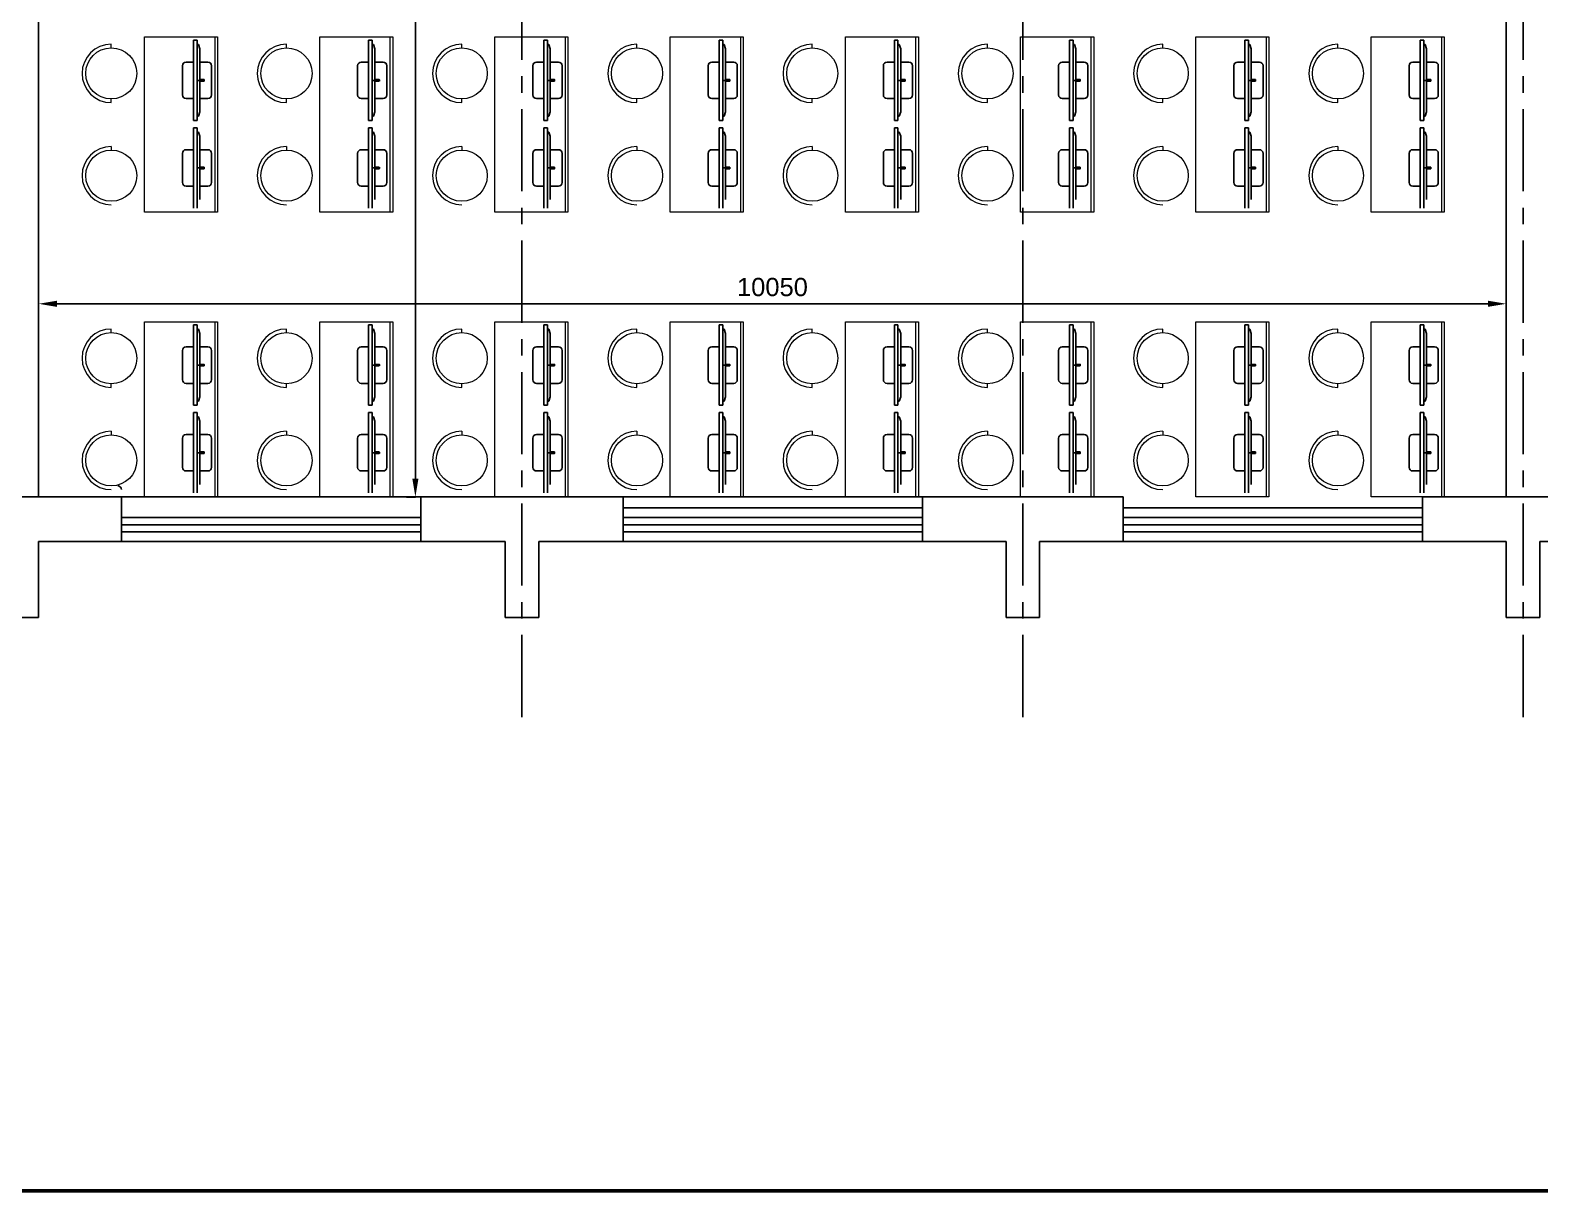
# Model space of a CAD drawing. Extents: x 348043 to 758301, y 133827 to 256568.
# Drawn here: x 432987 to 443325, y 159323 to 167271 of the extents above; entities that cross this region are included whole.
import ezdxf

# ---------------------------------------------------------------- set-up
doc = ezdxf.new("R2010")
doc.units = 0
doc.header["$LTSCALE"] = 900
doc.header["$MEASUREMENT"] = 0
doc.header["$PDMODE"] = 34
doc.linetypes.add('CENTER', pattern=[2, 1.25, -0.25, 0.25, -0.25])
doc.layers.get('DEFPOINTS').update_dxf_attribs({"color": 3, "linetype": 'CONTINUOUS'})
doc.layers.add('2', color=7, linetype='CONTINUOUS')
doc.layers.add('door', color=163, linetype='CONTINUOUS')
doc.styles.add('ROMANS', font='arial.ttf')
doc.dimstyles.new('MSADIM', dxfattribs={"dimscale": 50, "dimtxt": 2.5, "dimasz": 2.5, "dimexe": 1.2, "dimexo": 1, "dimgap": 1, "dimtad": 1, "dimdec": 0, "dimzin": 1, "dimdsep": 46, "dimtxsty": 'ROMANS', "dimcen": 0, "dimclrd": 3, "dimclrt": 6, "dimadec": 0, "dimazin": 0, "dimtfac": 1, "dimtdec": 0, "dimtofl": 0, "dimtmove": 0, "dimatfit": 3, "dimfxl": 1, "dimtvp": 0.1, "dimtolj": 1, "dimtzin": 1, "dimarcsym": 0})

# ---------------------------------------------------------------- blocks, each defined once
blk = doc.blocks.new('*D223')
at = {"layer": 'DEFPOINTS', "color": 0, "lineweight": 50, "ltscale": 1.25}
for p in [(433045, 165397), (443095, 165397), (443095, 165397)]:
    blk.add_point(p, dxfattribs=at)
at = {"layer": 'door', "color": 0, "lineweight": -2, "ltscale": 1.25}
for p, q in [((443095, 165397), (443095, 165457)), ((433045, 165397), (433045, 165337))]:
    blk.add_line(p, q, dxfattribs=at)
at = {"layer": 'door', "color": 3, "lineweight": -2, "ltscale": 1.25}
blk.add_line((433170, 165397), (442970, 165397), dxfattribs=at)
at = {"layer": 'door', "color": 3, "lineweight": 50, "ltscale": 1.25}
for points in [[(433170, 165418), (433170, 165376), (433045, 165397)], [(442970, 165418), (442970, 165376), (443095, 165397)]]:
    blk.add_solid(points, dxfattribs=at)
at = {"layer": 'door', "color": 6, "lineweight": 50, "ltscale": 1.25, "insert": (438070, 165511), "char_height": 125, "attachment_point": 5, "style": 'ROMANS'}
blk.add_mtext('\\A1;10050', dxfattribs=at)
blk = doc.blocks.new('*D224')
at = {"layer": 'DEFPOINTS', "color": 0, "lineweight": 50, "ltscale": 1.25}
for p in [(435625, 171599), (435662, 171599), (435662, 164074)]:
    blk.add_point(p, dxfattribs=at)
at = {"layer": 'door', "color": 0, "lineweight": -2, "ltscale": 1.25}
for p, q in [((435625, 171599), (435565, 171599)), ((435625, 164074), (435565, 164074))]:
    blk.add_line(p, q, dxfattribs=at)
at = {"layer": 'door', "color": 3, "lineweight": -2, "ltscale": 1.25}
blk.add_line((435625, 164199), (435625, 171474), dxfattribs=at)
at = {"layer": 'door', "color": 3, "lineweight": 50, "ltscale": 1.25}
for points in [[(435604, 171474), (435646, 171474), (435625, 171599)], [(435604, 164199), (435646, 164199), (435625, 164074)]]:
    blk.add_solid(points, dxfattribs=at)
at = {"layer": 'door', "color": 6, "lineweight": 50, "ltscale": 1.25, "insert": (435511, 167837), "char_height": 125, "attachment_point": 5, "rotation": 90, "style": 'ROMANS'}
blk.add_mtext('\\A1;7525', dxfattribs=at)

msp = doc.modelspace()

# ---------------------------------------------------------------- linework, layer by layer
at = {"layer": '2', "color": 30, "linetype": 'Continuous'}
for p, q in [((434104.9, 166652.1), (434104.9, 167202.1)), ((434104.9, 167202.1), (434129.6, 167202.1)), ((434129.6, 166652.1), (434129.6, 167202.1)), ((434138.9, 167173), (434129.6, 167173)), ((434138.9, 167173), (434148.2, 167143.8)), ((435304.9, 166652.1), (435304.9, 167202.1)), ((435304.9, 167202.1), (435329.6, 167202.1)), ((435329.6, 166652.1), (435329.6, 167202.1)), ((435338.9, 167173), (435329.6, 167173)), ((435338.9, 167173), (435348.2, 167143.8)), ((436504.9, 166652.1), (436504.9, 167202.1)), ((436504.9, 167202.1), (436529.6, 167202.1)), ((436529.6, 166652.1), (436529.6, 167202.1)), ((436538.9, 167173), (436529.6, 167173)), ((436538.9, 167173), (436548.2, 167143.8)), ((437704.9, 166652.1), (437704.9, 167202.1)), ((437704.9, 167202.1), (437729.6, 167202.1)), ((437729.6, 166652.1), (437729.6, 167202.1)), ((437738.9, 167173), (437729.6, 167173)), ((437738.9, 167173), (437748.2, 167143.8)), ((438904.9, 166652.1), (438904.9, 167202.1)), ((438904.9, 167202.1), (438929.6, 167202.1)), ((438929.6, 166652.1), (438929.6, 167202.1)), ((438938.9, 167173), (438929.6, 167173)), ((438938.9, 167173), (438948.2, 167143.8)), ((440104.9, 166652.1), (440104.9, 167202.1)), ((440104.9, 167202.1), (440129.6, 167202.1)), ((440129.6, 166652.1), (440129.6, 167202.1)), ((440138.9, 167173), (440129.6, 167173)), ((440138.9, 167173), (440148.2, 167143.8)), ((441304.9, 166652.1), (441304.9, 167202.1)), ((441304.9, 167202.1), (441329.6, 167202.1)), ((441329.6, 166652.1), (441329.6, 167202.1)), ((441338.9, 167173), (441329.6, 167173)), ((441338.9, 167173), (441348.2, 167143.8)), ((442504.9, 166652.1), (442504.9, 167202.1)), ((442504.9, 167202.1), (442529.6, 167202.1)), ((442529.6, 166652.1), (442529.6, 167202.1)), ((442538.9, 167173), (442529.6, 167173)), ((442538.9, 167173), (442548.2, 167143.8)), ((434148.2, 166710.4), (434148.2, 167143.8)), ((435348.2, 166710.4), (435348.2, 167143.8)), ((436548.2, 166710.4), (436548.2, 167143.8)), ((437748.2, 166710.4), (437748.2, 167143.8)), ((438948.2, 166710.4), (438948.2, 167143.8)), ((440148.2, 166710.4), (440148.2, 167143.8)), ((441348.2, 166710.4), (441348.2, 167143.8)), ((442548.2, 166710.4), (442548.2, 167143.8)), ((434029.6, 166827.1), (434029.6, 167027.1)), ((434104.9, 167052.1), (434054.6, 167052.1)), ((434204.6, 167052.1), (434148.2, 167052.1)), ((434229.6, 166827.1), (434229.6, 167027.1)), ((435229.6, 166827.1), (435229.6, 167027.1)), ((435304.9, 167052.1), (435254.6, 167052.1)), ((435404.6, 167052.1), (435348.2, 167052.1)), ((435429.6, 166827.1), (435429.6, 167027.1)), ((436429.6, 166827.1), (436429.6, 167027.1)), ((436504.9, 167052.1), (436454.6, 167052.1)), ((436604.6, 167052.1), (436548.2, 167052.1)), ((436629.6, 166827.1), (436629.6, 167027.1)), ((437629.6, 166827.1), (437629.6, 167027.1)), ((437704.9, 167052.1), (437654.6, 167052.1)), ((437804.6, 167052.1), (437748.2, 167052.1)), ((437829.6, 166827.1), (437829.6, 167027.1)), ((438829.6, 166827.1), (438829.6, 167027.1)), ((438904.9, 167052.1), (438854.6, 167052.1)), ((439004.6, 167052.1), (438948.2, 167052.1)), ((439029.6, 166827.1), (439029.6, 167027.1)), ((440029.6, 166827.1), (440029.6, 167027.1)), ((440104.9, 167052.1), (440054.6, 167052.1)), ((440204.6, 167052.1), (440148.2, 167052.1)), ((440229.6, 166827.1), (440229.6, 167027.1)), ((441229.6, 166827.1), (441229.6, 167027.1)), ((441304.9, 167052.1), (441254.6, 167052.1)), ((441404.6, 167052.1), (441348.2, 167052.1)), ((441429.6, 166827.1), (441429.6, 167027.1)), ((442429.6, 166827.1), (442429.6, 167027.1)), ((442504.9, 167052.1), (442454.6, 167052.1)), ((442604.6, 167052.1), (442548.2, 167052.1)), ((442629.6, 166827.1), (442629.6, 167027.1)), ((434129.6, 166927.1), (434182.8, 166927.1)), ((434129.6, 166802.1), (434129.6, 166927.1)), ((435329.6, 166927.1), (435382.8, 166927.1)), ((435329.6, 166802.1), (435329.6, 166927.1)), ((436529.6, 166927.1), (436582.8, 166927.1)), ((436529.6, 166802.1), (436529.6, 166927.1)), ((437729.6, 166927.1), (437782.8, 166927.1)), ((437729.6, 166802.1), (437729.6, 166927.1)), ((438929.6, 166927.1), (438982.8, 166927.1)), ((438929.6, 166802.1), (438929.6, 166927.1)), ((440129.6, 166927.1), (440182.8, 166927.1)), ((440129.6, 166802.1), (440129.6, 166927.1)), ((441329.6, 166927.1), (441382.8, 166927.1)), ((441329.6, 166802.1), (441329.6, 166927.1)), ((442529.6, 166927.1), (442582.8, 166927.1)), ((442529.6, 166802.1), (442529.6, 166927.1)), ((434104.9, 166802.1), (434054.6, 166802.1)), ((434204.6, 166802.1), (434148.2, 166802.1)), ((435304.9, 166802.1), (435254.6, 166802.1)), ((435404.6, 166802.1), (435348.2, 166802.1)), ((436504.9, 166802.1), (436454.6, 166802.1)), ((436604.6, 166802.1), (436548.2, 166802.1)), ((437704.9, 166802.1), (437654.6, 166802.1)), ((437804.6, 166802.1), (437748.2, 166802.1)), ((438904.9, 166802.1), (438854.6, 166802.1)), ((439004.6, 166802.1), (438948.2, 166802.1)), ((440104.9, 166802.1), (440054.6, 166802.1)), ((440204.6, 166802.1), (440148.2, 166802.1)), ((441304.9, 166802.1), (441254.6, 166802.1)), ((441404.6, 166802.1), (441348.2, 166802.1)), ((442504.9, 166802.1), (442454.6, 166802.1)), ((442604.6, 166802.1), (442548.2, 166802.1)), ((434104.9, 166652.1), (434129.6, 166652.1)), ((434138.9, 166681.3), (434129.6, 166681.3)), ((434138.9, 166681.3), (434148.2, 166710.4)), ((435304.9, 166652.1), (435329.6, 166652.1)), ((435338.9, 166681.3), (435329.6, 166681.3)), ((435338.9, 166681.3), (435348.2, 166710.4)), ((436504.9, 166652.1), (436529.6, 166652.1)), ((436538.9, 166681.3), (436529.6, 166681.3)), ((436538.9, 166681.3), (436548.2, 166710.4)), ((437704.9, 166652.1), (437729.6, 166652.1)), ((437738.9, 166681.3), (437729.6, 166681.3)), ((437738.9, 166681.3), (437748.2, 166710.4)), ((438904.9, 166652.1), (438929.6, 166652.1)), ((438938.9, 166681.3), (438929.6, 166681.3)), ((438938.9, 166681.3), (438948.2, 166710.4)), ((440104.9, 166652.1), (440129.6, 166652.1)), ((440138.9, 166681.3), (440129.6, 166681.3)), ((440138.9, 166681.3), (440148.2, 166710.4)), ((441304.9, 166652.1), (441329.6, 166652.1)), ((441338.9, 166681.3), (441329.6, 166681.3)), ((441338.9, 166681.3), (441348.2, 166710.4)), ((442504.9, 166652.1), (442529.6, 166652.1)), ((442538.9, 166681.3), (442529.6, 166681.3)), ((442538.9, 166681.3), (442548.2, 166710.4)), ((434104.9, 166602.1), (434104.9, 166052.1)), ((434104.9, 166602.1), (434129.6, 166602.1)), ((434129.6, 166602.1), (434129.6, 166052.1)), ((434138.9, 166573), (434129.6, 166573)), ((434138.9, 166573), (434148.2, 166543.8)), ((434148.2, 166543.8), (434148.2, 166110.4)), ((435304.9, 166602.1), (435304.9, 166052.1)), ((435304.9, 166602.1), (435329.6, 166602.1)), ((435329.6, 166602.1), (435329.6, 166052.1)), ((435338.9, 166573), (435329.6, 166573)), ((435338.9, 166573), (435348.2, 166543.8)), ((435348.2, 166543.8), (435348.2, 166110.4)), ((436504.9, 166602.1), (436504.9, 166052.1)), ((436504.9, 166602.1), (436529.6, 166602.1)), ((436529.6, 166602.1), (436529.6, 166052.1)), ((436538.9, 166573), (436529.6, 166573)), ((436538.9, 166573), (436548.2, 166543.8)), ((436548.2, 166543.8), (436548.2, 166110.4)), ((437704.9, 166602.1), (437704.9, 166052.1)), ((437704.9, 166602.1), (437729.6, 166602.1)), ((437729.6, 166602.1), (437729.6, 166052.1)), ((437738.9, 166573), (437729.6, 166573)), ((437738.9, 166573), (437748.2, 166543.8)), ((437748.2, 166543.8), (437748.2, 166110.4)), ((438904.9, 166602.1), (438904.9, 166052.1)), ((438904.9, 166602.1), (438929.6, 166602.1)), ((438929.6, 166602.1), (438929.6, 166052.1)), ((438938.9, 166573), (438929.6, 166573)), ((438938.9, 166573), (438948.2, 166543.8)), ((438948.2, 166543.8), (438948.2, 166110.4)), ((440104.9, 166602.1), (440104.9, 166052.1)), ((440104.9, 166602.1), (440129.6, 166602.1)), ((440129.6, 166602.1), (440129.6, 166052.1)), ((440138.9, 166573), (440129.6, 166573)), ((440138.9, 166573), (440148.2, 166543.8)), ((440148.2, 166543.8), (440148.2, 166110.4)), ((441304.9, 166602.1), (441304.9, 166052.1)), ((441304.9, 166602.1), (441329.6, 166602.1)), ((441329.6, 166602.1), (441329.6, 166052.1)), ((441338.9, 166573), (441329.6, 166573)), ((441338.9, 166573), (441348.2, 166543.8)), ((441348.2, 166543.8), (441348.2, 166110.4)), ((442504.9, 166602.1), (442504.9, 166052.1)), ((442504.9, 166602.1), (442529.6, 166602.1)), ((442529.6, 166602.1), (442529.6, 166052.1)), ((442538.9, 166573), (442529.6, 166573)), ((442538.9, 166573), (442548.2, 166543.8)), ((442548.2, 166543.8), (442548.2, 166110.4)), ((434104.9, 166452.1), (434054.6, 166452.1)), ((434129.6, 166452.1), (434129.6, 166327.1)), ((434204.6, 166452.1), (434148.2, 166452.1)), ((435304.9, 166452.1), (435254.6, 166452.1)), ((435329.6, 166452.1), (435329.6, 166327.1)), ((435404.6, 166452.1), (435348.2, 166452.1)), ((436504.9, 166452.1), (436454.6, 166452.1)), ((436529.6, 166452.1), (436529.6, 166327.1)), ((436604.6, 166452.1), (436548.2, 166452.1)), ((437704.9, 166452.1), (437654.6, 166452.1)), ((437729.6, 166452.1), (437729.6, 166327.1)), ((437804.6, 166452.1), (437748.2, 166452.1)), ((438904.9, 166452.1), (438854.6, 166452.1)), ((438929.6, 166452.1), (438929.6, 166327.1)), ((439004.6, 166452.1), (438948.2, 166452.1)), ((440104.9, 166452.1), (440054.6, 166452.1)), ((440129.6, 166452.1), (440129.6, 166327.1)), ((440204.6, 166452.1), (440148.2, 166452.1)), ((441304.9, 166452.1), (441254.6, 166452.1)), ((441329.6, 166452.1), (441329.6, 166327.1)), ((441404.6, 166452.1), (441348.2, 166452.1)), ((442504.9, 166452.1), (442454.6, 166452.1)), ((442529.6, 166452.1), (442529.6, 166327.1)), ((442604.6, 166452.1), (442548.2, 166452.1)), ((434029.6, 166427.1), (434029.6, 166227.1)), ((434229.6, 166427.1), (434229.6, 166227.1)), ((435229.6, 166427.1), (435229.6, 166227.1)), ((435429.6, 166427.1), (435429.6, 166227.1)), ((436429.6, 166427.1), (436429.6, 166227.1)), ((436629.6, 166427.1), (436629.6, 166227.1)), ((437629.6, 166427.1), (437629.6, 166227.1)), ((437829.6, 166427.1), (437829.6, 166227.1)), ((438829.6, 166427.1), (438829.6, 166227.1)), ((439029.6, 166427.1), (439029.6, 166227.1)), ((440029.6, 166427.1), (440029.6, 166227.1)), ((440229.6, 166427.1), (440229.6, 166227.1)), ((441229.6, 166427.1), (441229.6, 166227.1)), ((441429.6, 166427.1), (441429.6, 166227.1)), ((442429.6, 166427.1), (442429.6, 166227.1)), ((442629.6, 166427.1), (442629.6, 166227.1)), ((434129.6, 166327.1), (434182.8, 166327.1)), ((435329.6, 166327.1), (435382.8, 166327.1)), ((436529.6, 166327.1), (436582.8, 166327.1)), ((437729.6, 166327.1), (437782.8, 166327.1)), ((438929.6, 166327.1), (438982.8, 166327.1)), ((440129.6, 166327.1), (440182.8, 166327.1)), ((441329.6, 166327.1), (441382.8, 166327.1)), ((442529.6, 166327.1), (442582.8, 166327.1)), ((434104.9, 166202.1), (434054.6, 166202.1)), ((434204.6, 166202.1), (434148.2, 166202.1)), ((435304.9, 166202.1), (435254.6, 166202.1)), ((435404.6, 166202.1), (435348.2, 166202.1)), ((436504.9, 166202.1), (436454.6, 166202.1)), ((436604.6, 166202.1), (436548.2, 166202.1)), ((437704.9, 166202.1), (437654.6, 166202.1)), ((437804.6, 166202.1), (437748.2, 166202.1)), ((438904.9, 166202.1), (438854.6, 166202.1)), ((439004.6, 166202.1), (438948.2, 166202.1)), ((440104.9, 166202.1), (440054.6, 166202.1)), ((440204.6, 166202.1), (440148.2, 166202.1)), ((441304.9, 166202.1), (441254.6, 166202.1)), ((441404.6, 166202.1), (441348.2, 166202.1)), ((442504.9, 166202.1), (442454.6, 166202.1)), ((442604.6, 166202.1), (442548.2, 166202.1)), ((434104.9, 164702.1), (434104.9, 165252.1)), ((434104.9, 165252.1), (434129.6, 165252.1)), ((434129.6, 164702.1), (434129.6, 165252.1)), ((434138.9, 165223), (434129.6, 165223)), ((434138.9, 165223), (434148.2, 165193.8)), ((434148.2, 164760.4), (434148.2, 165193.8)), ((435304.9, 164702.1), (435304.9, 165252.1)), ((435304.9, 165252.1), (435329.6, 165252.1)), ((435329.6, 164702.1), (435329.6, 165252.1)), ((435338.9, 165223), (435329.6, 165223)), ((435338.9, 165223), (435348.2, 165193.8)), ((435348.2, 164760.4), (435348.2, 165193.8)), ((436504.9, 164702.1), (436504.9, 165252.1)), ((436504.9, 165252.1), (436529.6, 165252.1)), ((436529.6, 164702.1), (436529.6, 165252.1)), ((436538.9, 165223), (436529.6, 165223)), ((436538.9, 165223), (436548.2, 165193.8)), ((436548.2, 164760.4), (436548.2, 165193.8)), ((437704.9, 164702.1), (437704.9, 165252.1)), ((437704.9, 165252.1), (437729.6, 165252.1)), ((437729.6, 164702.1), (437729.6, 165252.1)), ((437738.9, 165223), (437729.6, 165223)), ((437738.9, 165223), (437748.2, 165193.8)), ((437748.2, 164760.4), (437748.2, 165193.8)), ((438904.9, 164702.1), (438904.9, 165252.1)), ((438904.9, 165252.1), (438929.6, 165252.1)), ((438929.6, 164702.1), (438929.6, 165252.1)), ((438938.9, 165223), (438929.6, 165223)), ((438938.9, 165223), (438948.2, 165193.8)), ((438948.2, 164760.4), (438948.2, 165193.8)), ((440104.9, 164702.1), (440104.9, 165252.1)), ((440104.9, 165252.1), (440129.6, 165252.1)), ((440129.6, 164702.1), (440129.6, 165252.1)), ((440138.9, 165223), (440129.6, 165223)), ((440138.9, 165223), (440148.2, 165193.8)), ((440148.2, 164760.4), (440148.2, 165193.8)), ((441304.9, 164702.1), (441304.9, 165252.1)), ((441304.9, 165252.1), (441329.6, 165252.1)), ((441329.6, 164702.1), (441329.6, 165252.1)), ((441338.9, 165223), (441329.6, 165223)), ((441338.9, 165223), (441348.2, 165193.8)), ((441348.2, 164760.4), (441348.2, 165193.8)), ((442504.9, 164702.1), (442504.9, 165252.1)), ((442504.9, 165252.1), (442529.6, 165252.1)), ((442529.6, 164702.1), (442529.6, 165252.1)), ((442538.9, 165223), (442529.6, 165223)), ((442538.9, 165223), (442548.2, 165193.8)), ((442548.2, 164760.4), (442548.2, 165193.8)), ((434104.9, 165102.1), (434054.6, 165102.1)), ((434204.6, 165102.1), (434148.2, 165102.1)), ((435304.9, 165102.1), (435254.6, 165102.1)), ((435404.6, 165102.1), (435348.2, 165102.1)), ((436504.9, 165102.1), (436454.6, 165102.1)), ((436604.6, 165102.1), (436548.2, 165102.1)), ((437704.9, 165102.1), (437654.6, 165102.1)), ((437804.6, 165102.1), (437748.2, 165102.1)), ((438904.9, 165102.1), (438854.6, 165102.1)), ((439004.6, 165102.1), (438948.2, 165102.1)), ((440104.9, 165102.1), (440054.6, 165102.1)), ((440204.6, 165102.1), (440148.2, 165102.1)), ((441304.9, 165102.1), (441254.6, 165102.1)), ((441404.6, 165102.1), (441348.2, 165102.1)), ((442504.9, 165102.1), (442454.6, 165102.1)), ((442604.6, 165102.1), (442548.2, 165102.1)), ((434029.6, 164877.1), (434029.6, 165077.1)), ((434229.6, 164877.1), (434229.6, 165077.1)), ((435229.6, 164877.1), (435229.6, 165077.1)), ((435429.6, 164877.1), (435429.6, 165077.1)), ((436429.6, 164877.1), (436429.6, 165077.1)), ((436629.6, 164877.1), (436629.6, 165077.1)), ((437629.6, 164877.1), (437629.6, 165077.1)), ((437829.6, 164877.1), (437829.6, 165077.1)), ((438829.6, 164877.1), (438829.6, 165077.1)), ((439029.6, 164877.1), (439029.6, 165077.1)), ((440029.6, 164877.1), (440029.6, 165077.1)), ((440229.6, 164877.1), (440229.6, 165077.1)), ((441229.6, 164877.1), (441229.6, 165077.1)), ((441429.6, 164877.1), (441429.6, 165077.1)), ((442429.6, 164877.1), (442429.6, 165077.1)), ((442629.6, 164877.1), (442629.6, 165077.1)), ((434129.6, 164977.1), (434182.8, 164977.1)), ((434129.6, 164852.1), (434129.6, 164977.1)), ((435329.6, 164977.1), (435382.8, 164977.1)), ((435329.6, 164852.1), (435329.6, 164977.1)), ((436529.6, 164977.1), (436582.8, 164977.1)), ((436529.6, 164852.1), (436529.6, 164977.1)), ((437729.6, 164977.1), (437782.8, 164977.1)), ((437729.6, 164852.1), (437729.6, 164977.1)), ((438929.6, 164977.1), (438982.8, 164977.1)), ((438929.6, 164852.1), (438929.6, 164977.1)), ((440129.6, 164977.1), (440182.8, 164977.1)), ((440129.6, 164852.1), (440129.6, 164977.1)), ((441329.6, 164977.1), (441382.8, 164977.1)), ((441329.6, 164852.1), (441329.6, 164977.1)), ((442529.6, 164977.1), (442582.8, 164977.1)), ((442529.6, 164852.1), (442529.6, 164977.1)), ((434104.9, 164852.1), (434054.6, 164852.1)), ((434204.6, 164852.1), (434148.2, 164852.1)), ((435304.9, 164852.1), (435254.6, 164852.1)), ((435404.6, 164852.1), (435348.2, 164852.1)), ((436504.9, 164852.1), (436454.6, 164852.1)), ((436604.6, 164852.1), (436548.2, 164852.1)), ((437704.9, 164852.1), (437654.6, 164852.1)), ((437804.6, 164852.1), (437748.2, 164852.1)), ((438904.9, 164852.1), (438854.6, 164852.1)), ((439004.6, 164852.1), (438948.2, 164852.1)), ((440104.9, 164852.1), (440054.6, 164852.1)), ((440204.6, 164852.1), (440148.2, 164852.1)), ((441304.9, 164852.1), (441254.6, 164852.1)), ((441404.6, 164852.1), (441348.2, 164852.1)), ((442504.9, 164852.1), (442454.6, 164852.1)), ((442604.6, 164852.1), (442548.2, 164852.1)), ((434104.9, 164702.1), (434129.6, 164702.1)), ((434138.9, 164731.3), (434129.6, 164731.3)), ((434138.9, 164731.3), (434148.2, 164760.4)), ((435304.9, 164702.1), (435329.6, 164702.1)), ((435338.9, 164731.3), (435329.6, 164731.3)), ((435338.9, 164731.3), (435348.2, 164760.4)), ((436504.9, 164702.1), (436529.6, 164702.1)), ((436538.9, 164731.3), (436529.6, 164731.3)), ((436538.9, 164731.3), (436548.2, 164760.4)), ((437704.9, 164702.1), (437729.6, 164702.1)), ((437738.9, 164731.3), (437729.6, 164731.3)), ((437738.9, 164731.3), (437748.2, 164760.4)), ((438904.9, 164702.1), (438929.6, 164702.1)), ((438938.9, 164731.3), (438929.6, 164731.3)), ((438938.9, 164731.3), (438948.2, 164760.4)), ((440104.9, 164702.1), (440129.6, 164702.1)), ((440138.9, 164731.3), (440129.6, 164731.3)), ((440138.9, 164731.3), (440148.2, 164760.4)), ((441304.9, 164702.1), (441329.6, 164702.1)), ((441338.9, 164731.3), (441329.6, 164731.3)), ((441338.9, 164731.3), (441348.2, 164760.4)), ((442504.9, 164702.1), (442529.6, 164702.1)), ((442538.9, 164731.3), (442529.6, 164731.3)), ((442538.9, 164731.3), (442548.2, 164760.4)), ((434104.9, 164652.1), (434104.9, 164102.1)), ((434104.9, 164652.1), (434129.6, 164652.1)), ((434129.6, 164652.1), (434129.6, 164102.1)), ((434138.9, 164623), (434129.6, 164623)), ((434138.9, 164623), (434148.2, 164593.8)), ((434148.2, 164593.8), (434148.2, 164160.4)), ((435304.9, 164652.1), (435304.9, 164102.1)), ((435304.9, 164652.1), (435329.6, 164652.1)), ((435329.6, 164652.1), (435329.6, 164102.1)), ((435338.9, 164623), (435329.6, 164623)), ((435338.9, 164623), (435348.2, 164593.8)), ((435348.2, 164593.8), (435348.2, 164160.4)), ((436504.9, 164652.1), (436504.9, 164102.1)), ((436504.9, 164652.1), (436529.6, 164652.1)), ((436529.6, 164652.1), (436529.6, 164102.1)), ((436538.9, 164623), (436529.6, 164623)), ((436538.9, 164623), (436548.2, 164593.8)), ((436548.2, 164593.8), (436548.2, 164160.4)), ((437704.9, 164652.1), (437704.9, 164102.1)), ((437704.9, 164652.1), (437729.6, 164652.1)), ((437729.6, 164652.1), (437729.6, 164102.1)), ((437738.9, 164623), (437729.6, 164623)), ((437738.9, 164623), (437748.2, 164593.8)), ((437748.2, 164593.8), (437748.2, 164160.4)), ((438904.9, 164652.1), (438904.9, 164102.1)), ((438904.9, 164652.1), (438929.6, 164652.1)), ((438929.6, 164652.1), (438929.6, 164102.1)), ((438938.9, 164623), (438929.6, 164623)), ((438938.9, 164623), (438948.2, 164593.8)), ((438948.2, 164593.8), (438948.2, 164160.4)), ((440104.9, 164652.1), (440104.9, 164102.1)), ((440104.9, 164652.1), (440129.6, 164652.1)), ((440129.6, 164652.1), (440129.6, 164102.1)), ((440138.9, 164623), (440129.6, 164623)), ((440138.9, 164623), (440148.2, 164593.8)), ((440148.2, 164593.8), (440148.2, 164160.4)), ((441304.9, 164652.1), (441304.9, 164102.1)), ((441304.9, 164652.1), (441329.6, 164652.1)), ((441329.6, 164652.1), (441329.6, 164102.1)), ((441338.9, 164623), (441329.6, 164623)), ((441338.9, 164623), (441348.2, 164593.8)), ((441348.2, 164593.8), (441348.2, 164160.4)), ((442504.9, 164652.1), (442504.9, 164102.1)), ((442504.9, 164652.1), (442529.6, 164652.1)), ((442529.6, 164652.1), (442529.6, 164102.1)), ((442538.9, 164623), (442529.6, 164623)), ((442538.9, 164623), (442548.2, 164593.8)), ((442548.2, 164593.8), (442548.2, 164160.4)), ((434029.6, 164477.1), (434029.6, 164277.1)), ((434104.9, 164502.1), (434054.6, 164502.1)), ((434129.6, 164502.1), (434129.6, 164377.1)), ((434204.6, 164502.1), (434148.2, 164502.1)), ((434229.6, 164477.1), (434229.6, 164277.1)), ((435229.6, 164477.1), (435229.6, 164277.1)), ((435304.9, 164502.1), (435254.6, 164502.1)), ((435329.6, 164502.1), (435329.6, 164377.1)), ((435404.6, 164502.1), (435348.2, 164502.1)), ((435429.6, 164477.1), (435429.6, 164277.1)), ((436429.6, 164477.1), (436429.6, 164277.1)), ((436504.9, 164502.1), (436454.6, 164502.1)), ((436529.6, 164502.1), (436529.6, 164377.1)), ((436604.6, 164502.1), (436548.2, 164502.1)), ((436629.6, 164477.1), (436629.6, 164277.1)), ((437629.6, 164477.1), (437629.6, 164277.1)), ((437704.9, 164502.1), (437654.6, 164502.1)), ((437729.6, 164502.1), (437729.6, 164377.1)), ((437804.6, 164502.1), (437748.2, 164502.1)), ((437829.6, 164477.1), (437829.6, 164277.1)), ((438829.6, 164477.1), (438829.6, 164277.1)), ((438904.9, 164502.1), (438854.6, 164502.1)), ((438929.6, 164502.1), (438929.6, 164377.1)), ((439004.6, 164502.1), (438948.2, 164502.1)), ((439029.6, 164477.1), (439029.6, 164277.1)), ((440029.6, 164477.1), (440029.6, 164277.1)), ((440104.9, 164502.1), (440054.6, 164502.1)), ((440129.6, 164502.1), (440129.6, 164377.1)), ((440204.6, 164502.1), (440148.2, 164502.1)), ((440229.6, 164477.1), (440229.6, 164277.1)), ((441229.6, 164477.1), (441229.6, 164277.1)), ((441304.9, 164502.1), (441254.6, 164502.1)), ((441329.6, 164502.1), (441329.6, 164377.1)), ((441404.6, 164502.1), (441348.2, 164502.1)), ((441429.6, 164477.1), (441429.6, 164277.1)), ((442429.6, 164477.1), (442429.6, 164277.1)), ((442504.9, 164502.1), (442454.6, 164502.1)), ((442529.6, 164502.1), (442529.6, 164377.1)), ((442604.6, 164502.1), (442548.2, 164502.1)), ((442629.6, 164477.1), (442629.6, 164277.1)), ((434129.6, 164377.1), (434182.8, 164377.1)), ((435329.6, 164377.1), (435382.8, 164377.1)), ((436529.6, 164377.1), (436582.8, 164377.1)), ((437729.6, 164377.1), (437782.8, 164377.1)), ((438929.6, 164377.1), (438982.8, 164377.1)), ((440129.6, 164377.1), (440182.8, 164377.1)), ((441329.6, 164377.1), (441382.8, 164377.1)), ((442529.6, 164377.1), (442582.8, 164377.1)), ((434104.9, 164252.1), (434054.6, 164252.1)), ((434204.6, 164252.1), (434148.2, 164252.1)), ((435304.9, 164252.1), (435254.6, 164252.1)), ((435404.6, 164252.1), (435348.2, 164252.1)), ((436504.9, 164252.1), (436454.6, 164252.1)), ((436604.6, 164252.1), (436548.2, 164252.1)), ((437704.9, 164252.1), (437654.6, 164252.1)), ((437804.6, 164252.1), (437748.2, 164252.1)), ((438904.9, 164252.1), (438854.6, 164252.1)), ((439004.6, 164252.1), (438948.2, 164252.1)), ((440104.9, 164252.1), (440054.6, 164252.1)), ((440204.6, 164252.1), (440148.2, 164252.1)), ((441304.9, 164252.1), (441254.6, 164252.1)), ((441404.6, 164252.1), (441348.2, 164252.1)), ((442504.9, 164252.1), (442454.6, 164252.1)), ((442604.6, 164252.1), (442548.2, 164252.1))]:
    msp.add_line(p, q, dxfattribs=at)
for points in [[(434177.9, 166922.1), (434177.9, 166932.1), (434148.2, 166932.1), (434148.2, 166922.1)], [(435377.9, 166922.1), (435377.9, 166932.1), (435348.2, 166932.1), (435348.2, 166922.1)], [(436577.9, 166922.1), (436577.9, 166932.1), (436548.2, 166932.1), (436548.2, 166922.1)], [(437777.9, 166922.1), (437777.9, 166932.1), (437748.2, 166932.1), (437748.2, 166922.1)], [(438977.9, 166922.1), (438977.9, 166932.1), (438948.2, 166932.1), (438948.2, 166922.1)], [(440177.9, 166922.1), (440177.9, 166932.1), (440148.2, 166932.1), (440148.2, 166922.1)], [(441377.9, 166922.1), (441377.9, 166932.1), (441348.2, 166932.1), (441348.2, 166922.1)], [(442577.9, 166922.1), (442577.9, 166932.1), (442548.2, 166932.1), (442548.2, 166922.1)], [(434177.9, 166332.2), (434177.9, 166322.2), (434148.2, 166322.2), (434148.2, 166332.2)], [(435377.9, 166332.2), (435377.9, 166322.2), (435348.2, 166322.2), (435348.2, 166332.2)], [(436577.9, 166332.2), (436577.9, 166322.2), (436548.2, 166322.2), (436548.2, 166332.2)], [(437777.9, 166332.2), (437777.9, 166322.2), (437748.2, 166322.2), (437748.2, 166332.2)], [(438977.9, 166332.2), (438977.9, 166322.2), (438948.2, 166322.2), (438948.2, 166332.2)], [(440177.9, 166332.2), (440177.9, 166322.2), (440148.2, 166322.2), (440148.2, 166332.2)], [(441377.9, 166332.2), (441377.9, 166322.2), (441348.2, 166322.2), (441348.2, 166332.2)], [(442577.9, 166332.2), (442577.9, 166322.2), (442548.2, 166322.2), (442548.2, 166332.2)], [(434177.9, 164972.1), (434177.9, 164982.1), (434148.2, 164982.1), (434148.2, 164972.1)], [(435377.9, 164972.1), (435377.9, 164982.1), (435348.2, 164982.1), (435348.2, 164972.1)], [(436577.9, 164972.1), (436577.9, 164982.1), (436548.2, 164982.1), (436548.2, 164972.1)], [(437777.9, 164972.1), (437777.9, 164982.1), (437748.2, 164982.1), (437748.2, 164972.1)], [(438977.9, 164972.1), (438977.9, 164982.1), (438948.2, 164982.1), (438948.2, 164972.1)], [(440177.9, 164972.1), (440177.9, 164982.1), (440148.2, 164982.1), (440148.2, 164972.1)], [(441377.9, 164972.1), (441377.9, 164982.1), (441348.2, 164982.1), (441348.2, 164972.1)], [(442577.9, 164972.1), (442577.9, 164982.1), (442548.2, 164982.1), (442548.2, 164972.1)], [(434177.9, 164382.2), (434177.9, 164372.2), (434148.2, 164372.2), (434148.2, 164382.2)], [(435377.9, 164382.2), (435377.9, 164372.2), (435348.2, 164372.2), (435348.2, 164382.2)], [(436577.9, 164382.2), (436577.9, 164372.2), (436548.2, 164372.2), (436548.2, 164382.2)], [(437777.9, 164382.2), (437777.9, 164372.2), (437748.2, 164372.2), (437748.2, 164382.2)], [(438977.9, 164382.2), (438977.9, 164372.2), (438948.2, 164372.2), (438948.2, 164382.2)], [(440177.9, 164382.2), (440177.9, 164372.2), (440148.2, 164372.2), (440148.2, 164382.2)], [(441377.9, 164382.2), (441377.9, 164372.2), (441348.2, 164372.2), (441348.2, 164382.2)], [(442577.9, 164382.2), (442577.9, 164372.2), (442548.2, 164372.2), (442548.2, 164382.2)]]:
    msp.add_lwpolyline(points, close=True, dxfattribs=at)
for centre, start, end in [((434054.6, 167027.1), 90, 180), ((434204.6, 167027.1), 360, 90), ((435254.6, 167027.1), 90, 180), ((435404.6, 167027.1), 360, 90), ((436454.6, 167027.1), 90, 180), ((436604.6, 167027.1), 360, 90), ((437654.6, 167027.1), 90, 180), ((437804.6, 167027.1), 360, 90), ((438854.6, 167027.1), 90, 180), ((439004.6, 167027.1), 360, 90), ((440054.6, 167027.1), 90, 180), ((440204.6, 167027.1), 360, 90), ((441254.6, 167027.1), 90, 180), ((441404.6, 167027.1), 360, 90), ((442454.6, 167027.1), 90, 180), ((442604.6, 167027.1), 360, 90), ((434054.6, 166827.1), 180, 270), ((434204.6, 166827.1), 270, 360), ((435254.6, 166827.1), 180, 270), ((435404.6, 166827.1), 270, 360), ((436454.6, 166827.1), 180, 270), ((436604.6, 166827.1), 270, 360), ((437654.6, 166827.1), 180, 270), ((437804.6, 166827.1), 270, 360), ((438854.6, 166827.1), 180, 270), ((439004.6, 166827.1), 270, 360), ((440054.6, 166827.1), 180, 270), ((440204.6, 166827.1), 270, 360), ((441254.6, 166827.1), 180, 270), ((441404.6, 166827.1), 270, 360), ((442454.6, 166827.1), 180, 270), ((442604.6, 166827.1), 270, 360), ((434054.6, 166427.1), 90, 180), ((434204.6, 166427.1), 0, 90), ((435254.6, 166427.1), 90, 180), ((435404.6, 166427.1), 0, 90), ((436454.6, 166427.1), 90, 180), ((436604.6, 166427.1), 0, 90), ((437654.6, 166427.1), 90, 180), ((437804.6, 166427.1), 0, 90), ((438854.6, 166427.1), 90, 180), ((439004.6, 166427.1), 0, 90), ((440054.6, 166427.1), 90, 180), ((440204.6, 166427.1), 0, 90), ((441254.6, 166427.1), 90, 180), ((441404.6, 166427.1), 0, 90), ((442454.6, 166427.1), 90, 180), ((442604.6, 166427.1), 0, 90), ((434054.6, 166227.1), 180, 270), ((434204.6, 166227.1), 270, 0), ((435254.6, 166227.1), 180, 270), ((435404.6, 166227.1), 270, 0), ((436454.6, 166227.1), 180, 270), ((436604.6, 166227.1), 270, 0), ((437654.6, 166227.1), 180, 270), ((437804.6, 166227.1), 270, 0), ((438854.6, 166227.1), 180, 270), ((439004.6, 166227.1), 270, 0), ((440054.6, 166227.1), 180, 270), ((440204.6, 166227.1), 270, 0), ((441254.6, 166227.1), 180, 270), ((441404.6, 166227.1), 270, 0), ((442454.6, 166227.1), 180, 270), ((442604.6, 166227.1), 270, 0), ((434054.6, 165077.1), 90, 180), ((434204.6, 165077.1), 360, 90), ((435254.6, 165077.1), 90, 180), ((435404.6, 165077.1), 360, 90), ((436454.6, 165077.1), 90, 180), ((436604.6, 165077.1), 360, 90), ((437654.6, 165077.1), 90, 180), ((437804.6, 165077.1), 360, 90), ((438854.6, 165077.1), 90, 180), ((439004.6, 165077.1), 360, 90), ((440054.6, 165077.1), 90, 180), ((440204.6, 165077.1), 360, 90), ((441254.6, 165077.1), 90, 180), ((441404.6, 165077.1), 360, 90), ((442454.6, 165077.1), 90, 180), ((442604.6, 165077.1), 360, 90), ((434054.6, 164877.1), 180, 270), ((434204.6, 164877.1), 270, 360), ((435254.6, 164877.1), 180, 270), ((435404.6, 164877.1), 270, 360), ((436454.6, 164877.1), 180, 270), ((436604.6, 164877.1), 270, 360), ((437654.6, 164877.1), 180, 270), ((437804.6, 164877.1), 270, 360), ((438854.6, 164877.1), 180, 270), ((439004.6, 164877.1), 270, 360), ((440054.6, 164877.1), 180, 270), ((440204.6, 164877.1), 270, 360), ((441254.6, 164877.1), 180, 270), ((441404.6, 164877.1), 270, 360), ((442454.6, 164877.1), 180, 270), ((442604.6, 164877.1), 270, 360), ((434054.6, 164477.1), 90, 180), ((434204.6, 164477.1), 0, 90), ((435254.6, 164477.1), 90, 180), ((435404.6, 164477.1), 0, 90), ((436454.6, 164477.1), 90, 180), ((436604.6, 164477.1), 0, 90), ((437654.6, 164477.1), 90, 180), ((437804.6, 164477.1), 0, 90), ((438854.6, 164477.1), 90, 180), ((439004.6, 164477.1), 0, 90), ((440054.6, 164477.1), 90, 180), ((440204.6, 164477.1), 0, 90), ((441254.6, 164477.1), 90, 180), ((441404.6, 164477.1), 0, 90), ((442454.6, 164477.1), 90, 180), ((442604.6, 164477.1), 0, 90), ((434054.6, 164277.1), 180, 270), ((434204.6, 164277.1), 270, 0), ((435254.6, 164277.1), 180, 270), ((435404.6, 164277.1), 270, 0), ((436454.6, 164277.1), 180, 270), ((436604.6, 164277.1), 270, 0), ((437654.6, 164277.1), 180, 270), ((437804.6, 164277.1), 270, 0), ((438854.6, 164277.1), 180, 270), ((439004.6, 164277.1), 270, 0), ((440054.6, 164277.1), 180, 270), ((440204.6, 164277.1), 270, 0), ((441254.6, 164277.1), 180, 270), ((441404.6, 164277.1), 270, 0), ((442454.6, 164277.1), 180, 270), ((442604.6, 164277.1), 270, 0)]:
    msp.add_arc(centre, 25, start, end, dxfattribs=at)
at = {"layer": 'door', "linetype": 'CENTER', "ltscale": 0.5}
for p, q in [((436354.8, 162567.2), (436354.8, 174727.4)), ((439784.8, 162567.2), (439784.8, 174727.4)), ((443209.8, 162567.2), (443209.8, 174727.4))]:
    msp.add_line(p, q, dxfattribs=at)
at = {"layer": 'door', "color": 3, "ltscale": 1.25}
for p, q in [((443094.8, 171564.4), (443094.8, 164074.4)), ((433044.8, 171324.4), (433044.8, 164074.4)), ((432247.3, 164074.4), (433612.3, 164074.4)), ((433612.3, 163769.4), (433612.3, 164074.4)), ((435662.3, 163769.4), (435662.3, 164074.4)), ((435662.3, 164074.4), (437047.3, 164074.4)), ((437047.3, 163769.4), (437047.3, 164074.4)), ((439097.3, 163769.4), (439097.3, 164074.4)), ((439097.3, 164074.4), (440472.3, 164074.4)), ((440472.3, 163769.4), (440472.3, 164074.4)), ((442522.3, 163769.4), (442522.3, 164074.4)), ((442522.3, 164074.4), (443897.3, 164074.4)), ((433044.8, 163769.4), (433612.3, 163769.4)), ((433044.8, 163769.4), (433044.8, 163249.4)), ((435662.3, 163769.4), (436239.8, 163769.4)), ((436239.8, 163769.4), (436239.8, 163249.4)), ((436469.8, 163769.4), (437047.3, 163769.4)), ((436469.8, 163769.4), (436469.8, 163249.4)), ((439097.3, 163769.4), (439669.8, 163769.4)), ((439669.8, 163769.4), (439669.8, 163249.4)), ((439899.8, 163769.4), (440472.3, 163769.4)), ((439899.8, 163769.4), (439899.8, 163249.4)), ((442522.3, 163769.4), (443094.8, 163769.4)), ((443094.8, 163769.4), (443094.8, 163249.4)), ((443324.8, 163769.4), (443897.3, 163769.4)), ((443324.8, 163769.4), (443324.8, 163249.4)), ((432814.8, 163249.4), (433044.8, 163249.4)), ((436239.8, 163249.4), (436469.8, 163249.4)), ((439669.8, 163249.4), (439899.8, 163249.4)), ((443094.8, 163249.4), (443324.8, 163249.4))]:
    msp.add_line(p, q, dxfattribs=at)
at = {"layer": 'door', "color": 3, "linetype": 'ByBlock', "lineweight": 5, "ltscale": 1.25}
for p, q in [((433542.5, 167149.4), (433542.5, 167174.4)), ((434742.5, 167149.4), (434742.5, 167174.4)), ((435942.5, 167149.4), (435942.5, 167174.4)), ((437142.5, 167149.4), (437142.5, 167174.4)), ((438342.5, 167149.4), (438342.5, 167174.4)), ((439542.5, 167149.4), (439542.5, 167174.4)), ((440742.5, 167149.4), (440742.5, 167174.4)), ((441942.5, 167149.4), (441942.5, 167174.4)), ((433542.5, 166774.4), (433542.5, 166799.4)), ((434742.5, 166774.4), (434742.5, 166799.4)), ((435942.5, 166774.4), (435942.5, 166799.4)), ((437142.5, 166774.4), (437142.5, 166799.4)), ((438342.5, 166774.4), (438342.5, 166799.4)), ((439542.5, 166774.4), (439542.5, 166799.4)), ((440742.5, 166774.4), (440742.5, 166799.4)), ((441942.5, 166774.4), (441942.5, 166799.4)), ((433542.5, 166474.4), (433542.5, 166449.4)), ((434742.5, 166474.4), (434742.5, 166449.4)), ((435942.5, 166474.4), (435942.5, 166449.4)), ((437142.5, 166474.4), (437142.5, 166449.4)), ((438342.5, 166474.4), (438342.5, 166449.4)), ((439542.5, 166474.4), (439542.5, 166449.4)), ((440742.5, 166474.4), (440742.5, 166449.4)), ((441942.5, 166474.4), (441942.5, 166449.4)), ((433542.5, 165199.4), (433542.5, 165224.4)), ((434742.5, 165199.4), (434742.5, 165224.4)), ((435942.5, 165199.4), (435942.5, 165224.4)), ((437142.5, 165199.4), (437142.5, 165224.4)), ((438342.5, 165199.4), (438342.5, 165224.4)), ((439542.5, 165199.4), (439542.5, 165224.4)), ((440742.5, 165199.4), (440742.5, 165224.4)), ((441942.5, 165199.4), (441942.5, 165224.4)), ((433542.5, 164824.4), (433542.5, 164849.4)), ((434742.5, 164824.4), (434742.5, 164849.4)), ((435942.5, 164824.4), (435942.5, 164849.4)), ((437142.5, 164824.4), (437142.5, 164849.4)), ((438342.5, 164824.4), (438342.5, 164849.4)), ((439542.5, 164824.4), (439542.5, 164849.4)), ((440742.5, 164824.4), (440742.5, 164849.4)), ((441942.5, 164824.4), (441942.5, 164849.4)), ((433542.5, 164524.4), (433542.5, 164499.4)), ((434742.5, 164524.4), (434742.5, 164499.4)), ((435942.5, 164524.4), (435942.5, 164499.4)), ((437142.5, 164524.4), (437142.5, 164499.4)), ((438342.5, 164524.4), (438342.5, 164499.4)), ((439542.5, 164524.4), (439542.5, 164499.4)), ((440742.5, 164524.4), (440742.5, 164499.4)), ((441942.5, 164524.4), (441942.5, 164499.4))]:
    msp.add_line(p, q, dxfattribs=at)
at = {"layer": 'door', "color": 190, "linetype": 'ByBlock', "lineweight": 5, "ltscale": 1.25}
for p, q in [((434250.8, 167224.4), (434250.8, 166024.4)), ((435450.8, 167224.4), (435450.8, 166024.4)), ((436650.8, 167224.4), (436650.8, 166024.4)), ((437850.8, 167224.4), (437850.8, 166024.4)), ((439050.8, 167224.4), (439050.8, 166024.4)), ((440250.8, 167224.4), (440250.8, 166024.4)), ((441450.8, 167224.4), (441450.8, 166024.4)), ((442650.8, 167224.4), (442650.8, 166024.4)), ((434250.8, 165274.4), (434250.8, 164074.4)), ((435450.8, 165274.4), (435450.8, 164074.4)), ((436650.8, 165274.4), (436650.8, 164074.4)), ((437850.8, 165274.4), (437850.8, 164074.4)), ((439050.8, 165274.4), (439050.8, 164074.4)), ((440250.8, 165274.4), (440250.8, 164074.4)), ((441450.8, 165274.4), (441450.8, 164074.4)), ((442650.8, 165274.4), (442650.8, 164074.4))]:
    msp.add_line(p, q, dxfattribs=at)
at = {"layer": 'door', "color": 13, "ltscale": 1.25}
for p, q in [((433612.3, 164074.4), (435662.3, 164074.4)), ((439097.3, 164074.4), (437047.3, 164074.4)), ((439097.3, 163999.4), (437047.3, 163999.4)), ((440472.3, 163999.4), (442522.3, 163999.4)), ((433612.3, 163934.4), (435662.3, 163934.4)), ((433612.3, 163884.4), (435662.3, 163884.4)), ((439097.3, 163934.4), (437047.3, 163934.4)), ((439097.3, 163884.4), (437047.3, 163884.4)), ((440472.3, 163934.4), (442522.3, 163934.4)), ((440472.3, 163884.4), (442522.3, 163884.4)), ((433612.3, 163834.4), (435662.3, 163834.4)), ((433612.3, 163769.4), (435662.3, 163769.4)), ((439097.3, 163834.4), (437047.3, 163834.4)), ((439097.3, 163769.4), (437047.3, 163769.4)), ((440472.3, 163834.4), (442522.3, 163834.4)), ((440472.3, 163769.4), (442522.3, 163769.4))]:
    msp.add_line(p, q, dxfattribs=at)
at = {"layer": 'door', "color": 1, "lineweight": 50, "ltscale": 1.25}
msp.add_lwpolyline([(407184.7, 159323.1), (455259, 159323.1), (455259, 216115), (407184.7, 216115)], close=True, dxfattribs=at)
at = {"layer": 'door', "color": 190, "linetype": 'ByBlock', "lineweight": 5, "ltscale": 1.25}
for points in [[(434269.8, 167224.4), (434269.8, 166024.4), (433769.8, 166024.4), (433769.8, 167224.4)], [(435469.8, 167224.4), (435469.8, 166024.4), (434969.8, 166024.4), (434969.8, 167224.4)], [(436669.8, 167224.4), (436669.8, 166024.4), (436169.8, 166024.4), (436169.8, 167224.4)], [(437869.8, 167224.4), (437869.8, 166024.4), (437369.8, 166024.4), (437369.8, 167224.4)], [(439069.8, 167224.4), (439069.8, 166024.4), (438569.8, 166024.4), (438569.8, 167224.4)], [(440269.8, 167224.4), (440269.8, 166024.4), (439769.8, 166024.4), (439769.8, 167224.4)], [(441469.8, 167224.4), (441469.8, 166024.4), (440969.8, 166024.4), (440969.8, 167224.4)], [(442669.8, 167224.4), (442669.8, 166024.4), (442169.8, 166024.4), (442169.8, 167224.4)], [(434269.8, 165274.4), (434269.8, 164074.4), (433769.8, 164074.4), (433769.8, 165274.4)], [(435469.8, 165274.4), (435469.8, 164074.4), (434969.8, 164074.4), (434969.8, 165274.4)], [(436669.8, 165274.4), (436669.8, 164074.4), (436169.8, 164074.4), (436169.8, 165274.4)], [(437869.8, 165274.4), (437869.8, 164074.4), (437369.8, 164074.4), (437369.8, 165274.4)], [(439069.8, 165274.4), (439069.8, 164074.4), (438569.8, 164074.4), (438569.8, 165274.4)], [(440269.8, 165274.4), (440269.8, 164074.4), (439769.8, 164074.4), (439769.8, 165274.4)], [(441469.8, 165274.4), (441469.8, 164074.4), (440969.8, 164074.4), (440969.8, 165274.4)], [(442669.8, 165274.4), (442669.8, 164074.4), (442169.8, 164074.4), (442169.8, 165274.4)]]:
    msp.add_lwpolyline(points, close=True, dxfattribs=at)
at = {"layer": 'door', "color": 3, "linetype": 'ByBlock', "lineweight": 5, "ltscale": 1.25}
for centre in [(433542.5, 166974.4), (434742.5, 166974.4), (435942.5, 166974.4), (437142.5, 166974.4), (438342.5, 166974.4), (439542.5, 166974.4), (440742.5, 166974.4), (441942.5, 166974.4), (433542.5, 166274.4), (434742.5, 166274.4), (435942.5, 166274.4), (437142.5, 166274.4), (438342.5, 166274.4), (439542.5, 166274.4), (440742.5, 166274.4), (441942.5, 166274.4), (433542.5, 165024.4), (434742.5, 165024.4), (435942.5, 165024.4), (437142.5, 165024.4), (438342.5, 165024.4), (439542.5, 165024.4), (440742.5, 165024.4), (441942.5, 165024.4), (433542.5, 164324.4), (434742.5, 164324.4), (435942.5, 164324.4), (437142.5, 164324.4), (438342.5, 164324.4), (439542.5, 164324.4), (440742.5, 164324.4), (441942.5, 164324.4)]:
    msp.add_circle(centre, 175, dxfattribs=at)
for centre in [(433542.5, 166974.4), (434742.5, 166974.4), (435942.5, 166974.4), (437142.5, 166974.4), (438342.5, 166974.4), (439542.5, 166974.4), (440742.5, 166974.4), (441942.5, 166974.4), (433542.5, 166274.4), (434742.5, 166274.4), (435942.5, 166274.4), (437142.5, 166274.4), (438342.5, 166274.4), (439542.5, 166274.4), (440742.5, 166274.4), (441942.5, 166274.4), (433542.5, 165024.4), (434742.5, 165024.4), (435942.5, 165024.4), (437142.5, 165024.4), (438342.5, 165024.4), (439542.5, 165024.4), (440742.5, 165024.4), (441942.5, 165024.4), (433542.5, 164324.4), (434742.5, 164324.4), (435942.5, 164324.4), (437142.5, 164324.4), (438342.5, 164324.4), (439542.5, 164324.4), (440742.5, 164324.4), (441942.5, 164324.4)]:
    msp.add_arc(centre, 200, 90, 270, dxfattribs=at)
at = {"layer": 'door', "color": 3, "ltscale": 1.25}
msp.add_arc((433587.3, 164124.4), 25, 0, 90, dxfattribs=at)

# ---------------------------------------------------------------- dimensions: what is measured, and where the dimension line sits
at = {"layer": 'door', "color": 1, "lineweight": 50, "ltscale": 1.25}
dim = msp.add_linear_dim(base=(435625, 171599.4), p1=(435662.3, 164074.4), p2=(435662.3, 171599.4), angle=90, dimstyle='MSADIM', override={"dimfxlon": 1}, dxfattribs=at)
dim.commit()
dim.dimension.update_dxf_attribs({"geometry": '*D224', "text_midpoint": (435511.2, 167836.9)})
dim = msp.add_linear_dim(base=(443094.8, 165397), p1=(433044.8, 165397), p2=(443094.8, 165397), dimstyle='MSADIM', override={"dimfxlon": 1}, dxfattribs=at)
dim.commit()
dim.dimension.update_dxf_attribs({"geometry": '*D223', "text_midpoint": (438069.8, 165510.8)})

doc.saveas('drawing.dxf')
